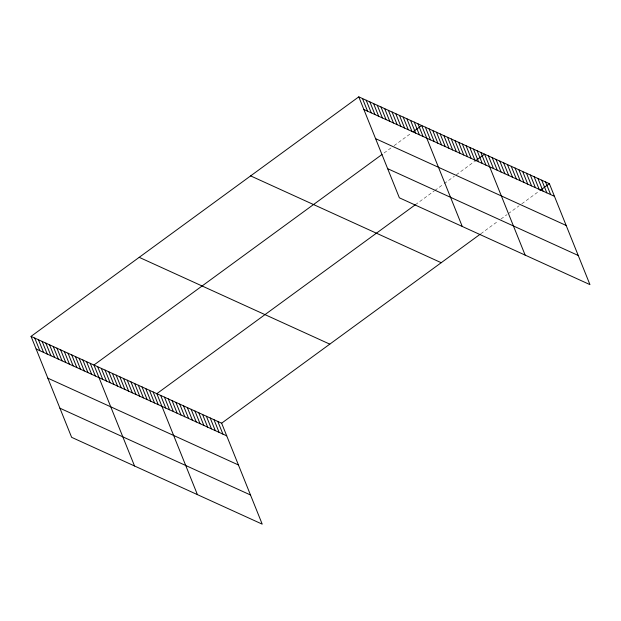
<?xml version="1.0" encoding="UTF-8"?>
<svg xmlns="http://www.w3.org/2000/svg" width="621" height="621" viewBox="0 0 621 621"><rect width="100%" height="100%" fill="white"/><g stroke="black" fill="none" stroke-linecap="round" stroke-linejoin="round"><path stroke-width="0.47" stroke-dasharray="3.1 2.33" d="M384.057 152.999L391.447 147.596M394.133 145.632L411.599 132.871M415.379 204.72L434.188 190.973M434.855 190.484L443.588 184.103M444.263 183.606L454.339 176.248M456.35 174.773L474.491 161.514M480.848 233.744L497.638 221.472M501 219.019L507.047 214.602M508.389 213.616L519.133 205.761M521.826 203.797L539.292 191.035"/><path stroke-width="0.93" d="M31.05 336.372L221.635 423.188L262.217 524.147L71.632 437.331L31.05 336.372L358.783 96.853L549.368 183.669L589.95 284.628L399.365 197.812L358.783 96.853M382.039 154.466L93.942 365.024L134.532 465.983M412.942 131.885L421.675 125.504L462.257 226.463M415.379 204.72L156.834 393.667L197.424 494.627M475.158 161.025L484.566 154.155L525.149 255.115M221.635 423.188L480.173 234.233M539.96 190.546L549.368 183.669M363.867 109.506L554.452 196.321M375.581 138.646L566.166 225.462M387.651 168.671L578.236 255.487M250.628 175.898L441.213 262.706M139.197 257.335L329.79 344.143M36.134 349.018L226.719 435.833M47.848 378.166L238.433 464.974M59.919 408.191L250.504 494.999M545.556 181.93L550.641 194.583M541.745 180.199L546.829 192.844M537.933 178.46L543.018 191.113M534.114 176.721L539.199 189.374M530.303 174.99L535.387 187.635M526.492 173.251L531.576 185.896M522.68 171.512L527.765 184.165M518.869 169.781L523.953 182.427M515.057 168.043L520.142 180.688M511.246 166.304L516.33 178.957M507.435 164.573L512.519 177.218M503.623 162.834L508.708 175.479M499.812 161.095L504.896 173.748M496 159.364L501.085 172.009M492.189 157.625L497.274 170.27M488.378 155.887L493.462 168.539M480.864 152.471L485.948 165.116M477.169 150.779L482.253 163.432M473.466 149.094L478.55 161.747M469.771 147.41L474.855 160.063M466.068 145.725L471.153 158.378M462.366 144.041L467.45 156.686M458.671 142.356L463.755 155.002M454.968 140.672L460.052 153.317M451.273 138.988L456.357 151.633M447.57 137.303L452.655 149.948M443.868 135.619L448.952 148.264M440.173 133.926L445.257 146.579M436.47 132.242L441.554 144.895M432.775 130.557L437.859 143.21M429.072 128.873L434.157 141.526M425.369 127.189L430.454 139.834M417.972 123.82L423.056 136.465M414.277 122.135L419.361 134.78M410.574 120.451L415.659 133.096M406.871 118.766L411.956 131.411M403.176 117.082L408.261 129.727M399.474 115.39L404.558 128.042M395.779 113.705L400.863 126.358M392.076 112.021L397.161 124.674M388.373 110.336L393.458 122.989M384.678 108.652L389.763 121.297M380.976 106.967L386.06 119.612M377.281 105.283L382.365 117.928M373.578 103.598L378.663 116.243M369.875 101.914L374.96 114.559M366.18 100.229L371.265 112.875M362.478 98.537L367.562 111.19M217.824 421.449L222.908 434.095M214.012 419.711L219.097 432.363M210.201 417.98L215.285 430.625M206.389 416.241L211.474 428.886M202.578 414.502L207.662 427.155M198.767 412.771L203.851 425.416M194.955 411.032L200.04 423.677M191.144 409.293L196.228 421.946M187.332 407.562L192.417 420.207M183.521 405.823L188.605 418.469M179.71 404.085L184.794 416.738M175.898 402.354L180.983 414.999M172.087 400.615L177.171 413.26M168.275 398.876L173.36 411.529M164.456 397.145L169.541 409.79M160.645 395.406L165.729 408.051M153.139 391.983L158.223 404.636M149.436 390.298L154.52 402.944M145.741 388.614L150.825 401.259M142.038 386.93L147.123 399.575M138.336 385.245L143.42 397.89M134.641 383.561L139.725 396.206M130.938 381.876L136.022 394.521M127.243 380.184L132.327 392.837M123.54 378.5L128.625 391.152M119.837 376.815L124.922 389.468M116.143 375.131L121.227 387.783M112.44 373.446L117.524 386.091M108.745 371.762L113.829 384.407M105.042 370.077L110.127 382.722M101.339 368.393L106.424 381.038M97.644 366.708L102.729 379.353M90.247 363.332L95.331 375.984M86.544 361.647L91.629 374.3M82.841 359.963L87.926 372.616M79.146 358.278L84.231 370.931M75.444 356.594L80.528 369.239M71.749 354.909L76.833 367.554M68.046 353.225L73.131 365.87M64.343 351.54L69.428 364.185M60.648 349.856L65.733 362.501M56.946 348.171L62.03 360.817M53.251 346.479L58.335 359.132M49.548 344.795L54.632 357.448M45.845 343.11L50.93 355.763M42.15 341.426L47.235 354.079M38.448 339.741L43.532 352.386M34.753 338.057L39.837 350.702"/></g></svg>
